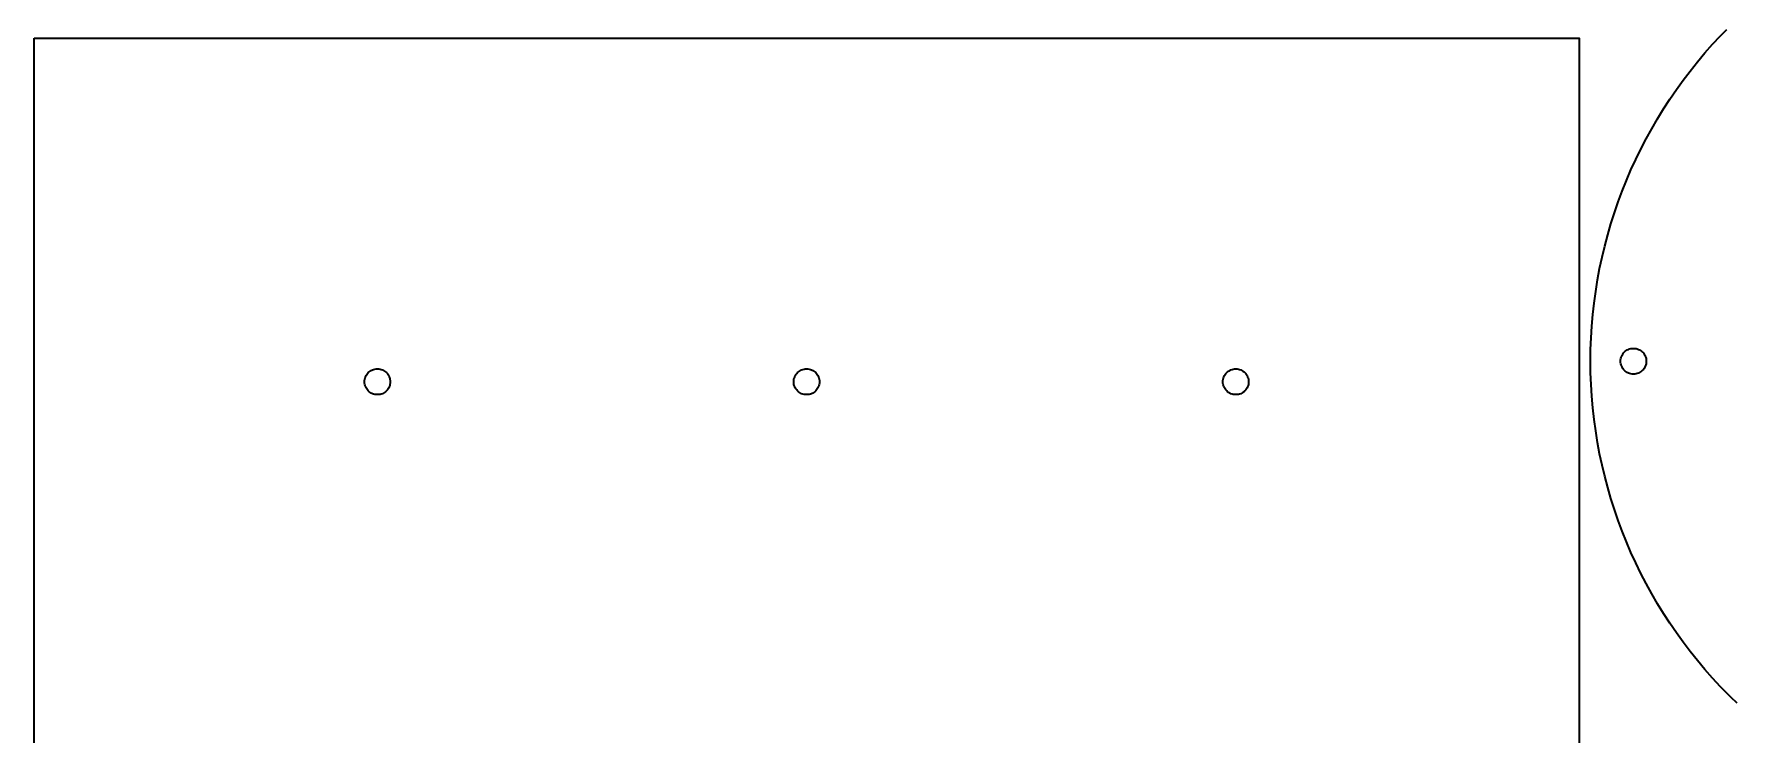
# Model space of a CAD drawing. Header units: millimetres. Extents: x 10 to 455, y -374 to -5.
# Drawn here: x 10.2 to 208.4, y -207.2 to -125.6 of the extents above; entities that cross this region are included whole.
import ezdxf

# ---------------------------------------------------------------- set-up
doc = ezdxf.new("R2010")
doc.units = ezdxf.units.MM
doc.header["$MEASUREMENT"] = 0
doc.layers.add('Layer 1', color=7, linetype='Continuous', lineweight=0)

msp = doc.modelspace()

# ---------------------------------------------------------------- linework, layer by layer
at = {"layer": 'Layer 1', "color": 7, "lineweight": 35}
msp.add_lwpolyline([(10.17, -126.1), (190.17, -126.1), (190.17, -306.11), (10.17, -306.11), (10.17, -126.1)], close=True, dxfattribs=at)
msp.add_lwpolyline([(208.58, -203.55), (207.84, -202.84), (207.6, -202.6), (207.36, -202.36), (206.65, -201.62), (205.72, -200.62), (204.82, -199.6), (203.95, -198.57), (203.1, -197.51), (202.29, -196.43), (201.5, -195.34), (200.73, -194.22), (200, -193.09), (199.3, -191.95), (198.62, -190.79), (197.97, -189.61), (197.35, -188.42), (196.77, -187.21), (196.21, -185.99), (195.68, -184.76), (195.18, -183.51), (194.71, -182.25), (194.28, -180.98), (193.87, -179.7), (193.5, -178.41), (193.15, -177.11), (192.84, -175.81), (192.56, -174.49), (192.31, -173.16), (192.1, -171.83), (191.91, -170.49), (191.76, -169.14), (191.65, -167.79), (191.56, -166.44), (191.51, -165.07), (191.49, -164.05), (191.49, -163.71), (191.49, -163.71), (191.49, -163.37), (191.51, -162.34), (191.56, -160.98), (191.65, -159.62), (191.76, -158.27), (191.91, -156.93), (192.1, -155.59), (192.31, -154.25), (192.56, -152.93), (192.84, -151.61), (193.15, -150.3), (193.5, -149), (193.87, -147.71), (194.28, -146.43), (194.71, -145.16), (195.18, -143.91), (195.68, -142.66), (196.21, -141.43), (196.77, -140.21), (197.35, -139), (197.97, -137.81), (198.62, -136.63), (199.3, -135.47), (200, -134.32), (200.73, -133.2), (201.5, -132.08), (202.29, -130.99), (203.1, -129.91), (203.95, -128.85), (204.82, -127.81), (205.72, -126.79), (206.65, -125.8), (207.36, -125.06)], dxfattribs=at)
at = {"layer": 'Layer 1', "color": 1, "lineweight": 35}
for points in [[(194.99, -163.71), (194.99, -163.67), (195, -163.56), (195.02, -163.41), (195.06, -163.26), (195.11, -163.12), (195.17, -162.99), (195.25, -162.87), (195.34, -162.75), (195.43, -162.65), (195.54, -162.55), (195.66, -162.46), (195.78, -162.39), (195.91, -162.33), (196.05, -162.28), (196.19, -162.24), (196.34, -162.22), (196.45, -162.21), (196.49, -162.21), (196.53, -162.21), (196.65, -162.22), (196.8, -162.24), (196.94, -162.28), (197.08, -162.33), (197.21, -162.39), (197.33, -162.46), (197.45, -162.55), (197.55, -162.65), (197.65, -162.75), (197.74, -162.87), (197.81, -162.99), (197.88, -163.12), (197.93, -163.26), (197.96, -163.41), (197.99, -163.56), (197.99, -163.67), (197.99, -163.71), (197.99, -163.75), (197.99, -163.86), (197.96, -164.01), (197.93, -164.15), (197.88, -164.29), (197.81, -164.42), (197.74, -164.55), (197.65, -164.66), (197.55, -164.77), (197.45, -164.87), (197.33, -164.95), (197.21, -165.03), (197.08, -165.09), (196.94, -165.14), (196.8, -165.18), (196.65, -165.2), (196.53, -165.21), (196.49, -165.21), (196.45, -165.21), (196.34, -165.2), (196.19, -165.18), (196.05, -165.14), (195.91, -165.09), (195.78, -165.03), (195.66, -164.95), (195.54, -164.87), (195.43, -164.77), (195.34, -164.66), (195.25, -164.55), (195.17, -164.42), (195.11, -164.29), (195.06, -164.15), (195.02, -164.01), (195, -163.86), (194.99, -163.75), (194.99, -163.71)], [(50.17, -164.6), (50.21, -164.6), (50.33, -164.61), (50.48, -164.64), (50.62, -164.67), (50.76, -164.72), (50.89, -164.79), (51.01, -164.86), (51.13, -164.95), (51.23, -165.04), (51.33, -165.15), (51.42, -165.27), (51.49, -165.39), (51.56, -165.52), (51.61, -165.66), (51.64, -165.8), (51.67, -165.95), (51.67, -166.07), (51.67, -166.1), (51.67, -166.14), (51.67, -166.26), (51.64, -166.41), (51.61, -166.55), (51.56, -166.69), (51.49, -166.82), (51.42, -166.94), (51.33, -167.06), (51.23, -167.17), (51.13, -167.26), (51.01, -167.35), (50.89, -167.42), (50.76, -167.49), (50.62, -167.54), (50.48, -167.57), (50.33, -167.6), (50.21, -167.6), (50.17, -167.6), (50.13, -167.6), (50.02, -167.6), (49.87, -167.57), (49.73, -167.54), (49.59, -167.49), (49.46, -167.42), (49.33, -167.35), (49.22, -167.26), (49.11, -167.17), (49.02, -167.06), (48.93, -166.94), (48.85, -166.82), (48.79, -166.69), (48.74, -166.55), (48.7, -166.41), (48.68, -166.26), (48.67, -166.14), (48.67, -166.1), (48.67, -166.07), (48.68, -165.95), (48.7, -165.8), (48.74, -165.66), (48.79, -165.52), (48.85, -165.39), (48.93, -165.27), (49.02, -165.15), (49.11, -165.04), (49.22, -164.95), (49.33, -164.86), (49.46, -164.79), (49.59, -164.72), (49.73, -164.67), (49.87, -164.64), (50.02, -164.61), (50.13, -164.6), (50.17, -164.6)], [(50.17, -164.6), (50.21, -164.6), (50.33, -164.61), (50.48, -164.64), (50.62, -164.67), (50.76, -164.72), (50.89, -164.79), (51.01, -164.86), (51.13, -164.95), (51.23, -165.04), (51.33, -165.15), (51.42, -165.27), (51.49, -165.39), (51.56, -165.52), (51.61, -165.66), (51.64, -165.8), (51.67, -165.95), (51.67, -166.07), (51.67, -166.1), (51.67, -166.14), (51.67, -166.26), (51.64, -166.41), (51.61, -166.55), (51.56, -166.69), (51.49, -166.82), (51.42, -166.94), (51.33, -167.06), (51.23, -167.17), (51.13, -167.26), (51.01, -167.35), (50.89, -167.42), (50.76, -167.49), (50.62, -167.54), (50.48, -167.57), (50.33, -167.6), (50.21, -167.6), (50.17, -167.6), (50.13, -167.6), (50.02, -167.6), (49.87, -167.57), (49.73, -167.54), (49.59, -167.49), (49.46, -167.42), (49.33, -167.35), (49.22, -167.26), (49.11, -167.17), (49.02, -167.06), (48.93, -166.94), (48.85, -166.82), (48.79, -166.69), (48.74, -166.55), (48.7, -166.41), (48.68, -166.26), (48.67, -166.14), (48.67, -166.1), (48.67, -166.07), (48.68, -165.95), (48.7, -165.8), (48.74, -165.66), (48.79, -165.52), (48.85, -165.39), (48.93, -165.27), (49.02, -165.15), (49.11, -165.04), (49.22, -164.95), (49.33, -164.86), (49.46, -164.79), (49.59, -164.72), (49.73, -164.67), (49.87, -164.64), (50.02, -164.61), (50.13, -164.6), (50.17, -164.6)], [(100.17, -164.6), (100.21, -164.6), (100.33, -164.61), (100.48, -164.64), (100.62, -164.67), (100.76, -164.72), (100.89, -164.79), (101.01, -164.86), (101.13, -164.95), (101.23, -165.04), (101.33, -165.15), (101.42, -165.27), (101.49, -165.39), (101.56, -165.52), (101.61, -165.66), (101.64, -165.8), (101.67, -165.95), (101.67, -166.07), (101.67, -166.1), (101.67, -166.14), (101.67, -166.26), (101.64, -166.41), (101.61, -166.55), (101.56, -166.69), (101.49, -166.82), (101.42, -166.94), (101.33, -167.06), (101.23, -167.17), (101.13, -167.26), (101.01, -167.35), (100.89, -167.42), (100.76, -167.49), (100.62, -167.54), (100.48, -167.57), (100.33, -167.6), (100.21, -167.6), (100.17, -167.6), (100.13, -167.6), (100.02, -167.6), (99.87, -167.57), (99.73, -167.54), (99.59, -167.49), (99.46, -167.42), (99.33, -167.35), (99.22, -167.26), (99.11, -167.17), (99.02, -167.06), (98.93, -166.94), (98.85, -166.82), (98.79, -166.69), (98.74, -166.55), (98.7, -166.41), (98.68, -166.26), (98.67, -166.14), (98.67, -166.1), (98.67, -166.07), (98.68, -165.95), (98.7, -165.8), (98.74, -165.66), (98.79, -165.52), (98.85, -165.39), (98.93, -165.27), (99.02, -165.15), (99.11, -165.04), (99.22, -164.95), (99.33, -164.86), (99.46, -164.79), (99.59, -164.72), (99.73, -164.67), (99.87, -164.64), (100.02, -164.61), (100.13, -164.6), (100.17, -164.6)], [(100.17, -164.6), (100.21, -164.6), (100.33, -164.61), (100.48, -164.64), (100.62, -164.67), (100.76, -164.72), (100.89, -164.79), (101.01, -164.86), (101.13, -164.95), (101.23, -165.04), (101.33, -165.15), (101.42, -165.27), (101.49, -165.39), (101.56, -165.52), (101.61, -165.66), (101.64, -165.8), (101.67, -165.95), (101.67, -166.07), (101.67, -166.1), (101.67, -166.14), (101.67, -166.26), (101.64, -166.41), (101.61, -166.55), (101.56, -166.69), (101.49, -166.82), (101.42, -166.94), (101.33, -167.06), (101.23, -167.17), (101.13, -167.26), (101.01, -167.35), (100.89, -167.42), (100.76, -167.49), (100.62, -167.54), (100.48, -167.57), (100.33, -167.6), (100.21, -167.6), (100.17, -167.6), (100.13, -167.6), (100.02, -167.6), (99.87, -167.57), (99.73, -167.54), (99.59, -167.49), (99.46, -167.42), (99.33, -167.35), (99.22, -167.26), (99.11, -167.17), (99.02, -167.06), (98.93, -166.94), (98.85, -166.82), (98.79, -166.69), (98.74, -166.55), (98.7, -166.41), (98.68, -166.26), (98.67, -166.14), (98.67, -166.1), (98.67, -166.07), (98.68, -165.95), (98.7, -165.8), (98.74, -165.66), (98.79, -165.52), (98.85, -165.39), (98.93, -165.27), (99.02, -165.15), (99.11, -165.04), (99.22, -164.95), (99.33, -164.86), (99.46, -164.79), (99.59, -164.72), (99.73, -164.67), (99.87, -164.64), (100.02, -164.61), (100.13, -164.6), (100.17, -164.6)], [(150.17, -164.6), (150.21, -164.6), (150.33, -164.61), (150.48, -164.64), (150.62, -164.67), (150.76, -164.72), (150.89, -164.79), (151.01, -164.86), (151.13, -164.95), (151.23, -165.04), (151.33, -165.15), (151.42, -165.27), (151.49, -165.39), (151.55, -165.52), (151.61, -165.66), (151.64, -165.8), (151.67, -165.95), (151.67, -166.07), (151.67, -166.1), (151.67, -166.14), (151.67, -166.26), (151.64, -166.41), (151.61, -166.55), (151.55, -166.69), (151.49, -166.82), (151.42, -166.94), (151.33, -167.06), (151.23, -167.17), (151.13, -167.26), (151.01, -167.35), (150.89, -167.42), (150.76, -167.49), (150.62, -167.54), (150.48, -167.57), (150.33, -167.6), (150.21, -167.6), (150.17, -167.6), (150.13, -167.6), (150.02, -167.6), (149.87, -167.57), (149.73, -167.54), (149.59, -167.49), (149.46, -167.42), (149.33, -167.35), (149.22, -167.26), (149.11, -167.17), (149.02, -167.06), (148.93, -166.94), (148.85, -166.82), (148.79, -166.69), (148.74, -166.55), (148.7, -166.41), (148.68, -166.26), (148.67, -166.14), (148.67, -166.1), (148.67, -166.07), (148.68, -165.95), (148.7, -165.8), (148.74, -165.66), (148.79, -165.52), (148.85, -165.39), (148.93, -165.27), (149.02, -165.15), (149.11, -165.04), (149.22, -164.95), (149.33, -164.86), (149.46, -164.79), (149.59, -164.72), (149.73, -164.67), (149.87, -164.64), (150.02, -164.61), (150.13, -164.6), (150.17, -164.6)], [(150.17, -164.6), (150.21, -164.6), (150.33, -164.61), (150.48, -164.64), (150.62, -164.67), (150.76, -164.72), (150.89, -164.79), (151.01, -164.86), (151.13, -164.95), (151.23, -165.04), (151.33, -165.15), (151.42, -165.27), (151.49, -165.39), (151.55, -165.52), (151.61, -165.66), (151.64, -165.8), (151.67, -165.95), (151.67, -166.07), (151.67, -166.1), (151.67, -166.14), (151.67, -166.26), (151.64, -166.41), (151.61, -166.55), (151.55, -166.69), (151.49, -166.82), (151.42, -166.94), (151.33, -167.06), (151.23, -167.17), (151.13, -167.26), (151.01, -167.35), (150.89, -167.42), (150.76, -167.49), (150.62, -167.54), (150.48, -167.57), (150.33, -167.6), (150.21, -167.6), (150.17, -167.6), (150.13, -167.6), (150.02, -167.6), (149.87, -167.57), (149.73, -167.54), (149.59, -167.49), (149.46, -167.42), (149.33, -167.35), (149.22, -167.26), (149.11, -167.17), (149.02, -167.06), (148.93, -166.94), (148.85, -166.82), (148.79, -166.69), (148.74, -166.55), (148.7, -166.41), (148.68, -166.26), (148.67, -166.14), (148.67, -166.1), (148.67, -166.07), (148.68, -165.95), (148.7, -165.8), (148.74, -165.66), (148.79, -165.52), (148.85, -165.39), (148.93, -165.27), (149.02, -165.15), (149.11, -165.04), (149.22, -164.95), (149.33, -164.86), (149.46, -164.79), (149.59, -164.72), (149.73, -164.67), (149.87, -164.64), (150.02, -164.61), (150.13, -164.6), (150.17, -164.6)]]:
    msp.add_lwpolyline(points, close=True, dxfattribs=at)

doc.saveas('drawing.dxf')
